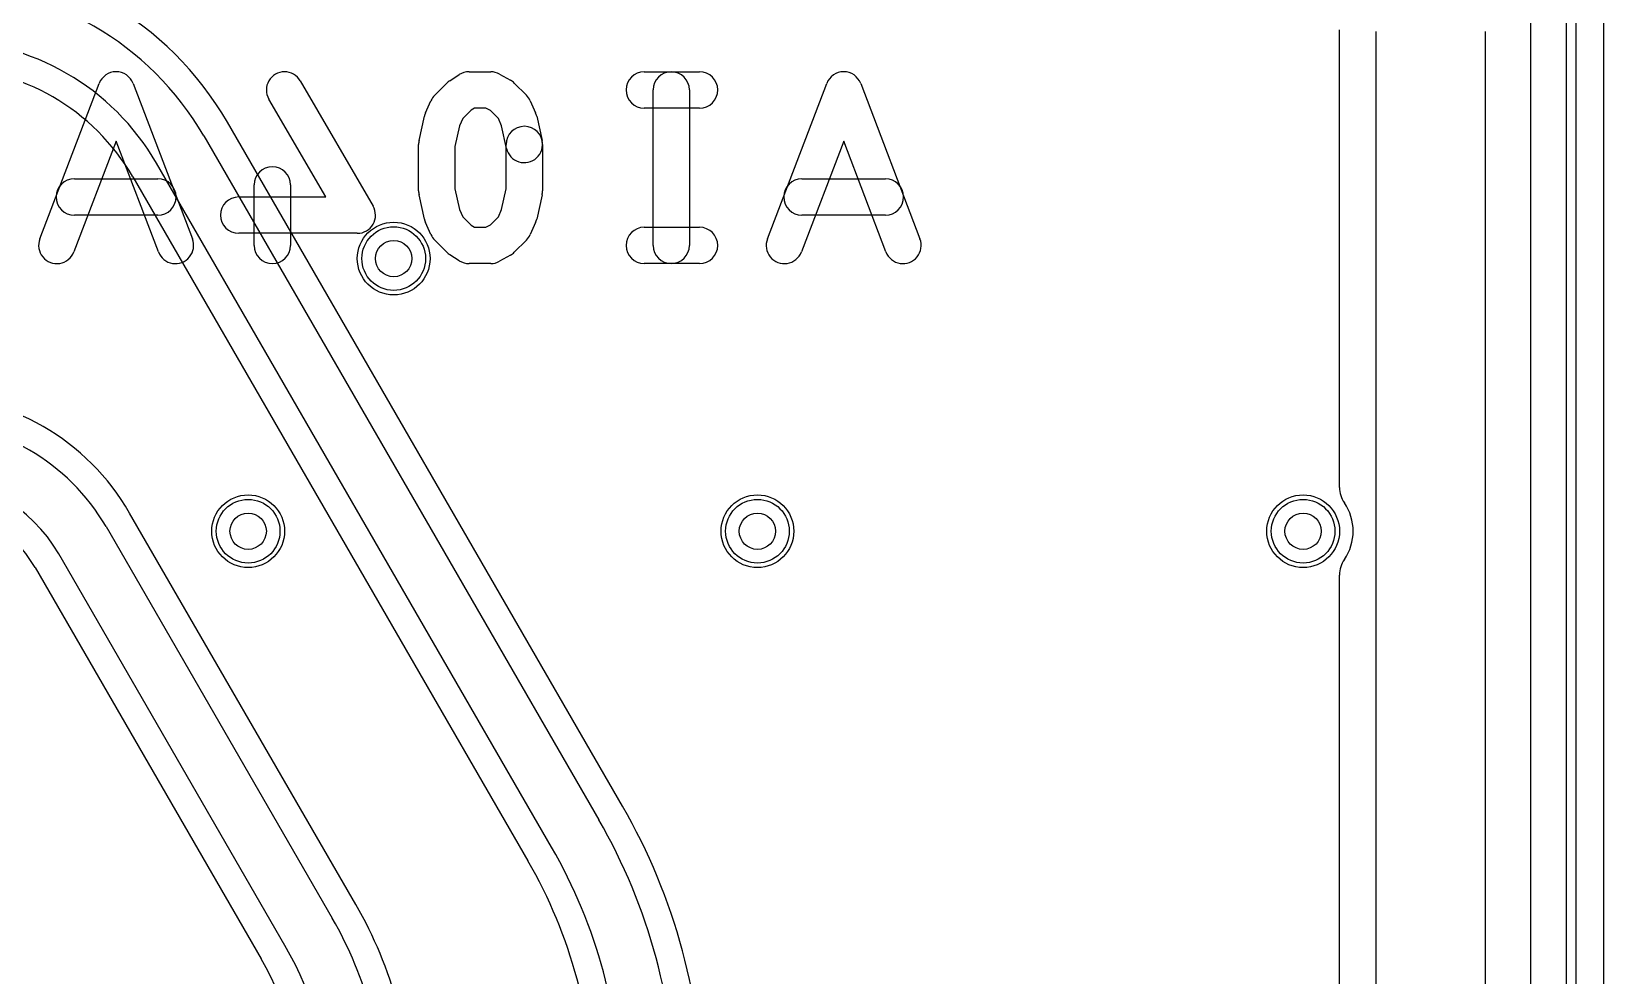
# Model space of a CAD drawing. Extents: x -1.5 to 30.7, y -0.5 to 30.
# Drawn here: x 22.01 to 30.65, y 15.56 to 20.75 of the extents above; entities that cross this region are included whole.
import ezdxf

# ---------------------------------------------------------------- set-up
doc = ezdxf.new("R2010")
doc.units = 0
for name, color, linetype in [('Hole', 1, 'CONTINUOUS'), ('L1', 3, 'CONTINUOUS'), ('L2', 3, 'CONTINUOUS'), ('L3', 3, 'CONTINUOUS'), ('L4', 3, 'CONTINUOUS'), ('Outline', 7, 'CONTINUOUS'), ('PartsArea-A', 111, 'CONTINUOUS'), ('PartsSilk-A', 221, 'CONTINUOUS'), ('PartsSilk-B', 221, 'CONTINUOUS'), ('Resist-A', 2, 'CONTINUOUS'), ('Resist-B', 2, 'CONTINUOUS'), ('Silk-A', 140, 'CONTINUOUS'), ('Silk-B', 140, 'CONTINUOUS')]:
    doc.layers.add(name, color=color, linetype=linetype)

msp = doc.modelspace()

# ---------------------------------------------------------------- linework, layer by layer
at = {"layer": 'Hole'}
for centre in [(24, 19.5), (23.2, 18), (26, 18), (29, 18)]:
    msp.add_circle(centre, 0.1, dxfattribs=at)
at = {"layer": 'L1'}
msp.add_line((29.4, 20.74976), (29.4, 2.37929), dxfattribs=at)
for centre in [(24, 19.5), (23.2, 18), (26, 18), (29, 18)]:
    msp.add_circle(centre, 0.2, dxfattribs=at)
msp.add_arc((29.325, 20.74976), 0.075, 0, 0.038197, dxfattribs=at)
at = {"layer": 'L2'}
msp.add_line((29.4, 20.74976), (29.4, 1), dxfattribs=at)
for centre in [(24, 19.5), (23.2, 18), (26, 18), (29, 18)]:
    msp.add_circle(centre, 0.2, dxfattribs=at)
msp.add_arc((29.325, 20.74976), 0.075, 0, 0.038197, dxfattribs=at)
at = {"layer": 'L3'}
msp.add_line((29.4, 20.74976), (29.4, 1), dxfattribs=at)
for centre in [(24, 19.5), (23.2, 18), (26, 18), (29, 18)]:
    msp.add_circle(centre, 0.2, dxfattribs=at)
msp.add_arc((29.325, 20.74976), 0.075, 0, 0.038197, dxfattribs=at)
at = {"layer": 'L4'}
for p, q in [((29.4, 20.74979), (29.4, 1)), ((25.25792, 16.48732), (23.08552, 20.25002)), ((22.95558, 20.175), (25.12798, 16.4123)), ((24.86817, 16.2623), (22.69577, 20.025)), ((22.56584, 19.94997), (24.73823, 16.18728)), ((23.79189, 15.94642), (22.54851, 18.10002)), ((22.41857, 18.025), (23.66195, 15.8714)), ((23.40215, 15.7214), (22.15876, 17.875)), ((22.02882, 17.79997), (23.27221, 15.64637))]:
    msp.add_line(p, q, dxfattribs=at)
for centre in [(24, 19.5), (23.2, 18), (26, 18), (29, 18)]:
    msp.add_circle(centre, 0.2, dxfattribs=at)
for centre, radius, start, end in [((21.52664, 19.34999), 1.80005, 30.000282, 90), ((21.52664, 19.35), 1.65, 30.000033, 90), ((29.325, 20.74978), 0.075, 0.007639, 0.035908), ((21.52664, 19.35), 1.35, 29.999964, 90), ((21.52664, 19.35), 1.19996, 29.999487, 90), ((21.42264, 17.45), 1.30004, 29.999949, 89.999559), ((21.42264, 17.45), 1.15, 29.99998, 89.999502), ((21.42264, 17.45), 0.85, 29.999868, 89.999326), ((21.42263, 17.45), 0.69996, 29.99901, 89.998363), ((22.4, 14.8373), 3.30004, 0, 29.999987), ((22.4, 14.8373), 3.15, 0, 30), ((22.4, 14.8373), 2.85, 0, 30.000024), ((24.6733, 16.1498), 0.07497, 29.776164, 29.995133), ((22.4, 14.83729), 2.69996, 0.000212, 29.994146), ((21.8, 14.7964), 2.30004, 0, 30.000038), ((21.8, 14.7964), 2.15, 0, 30.000062), ((21.8, 14.7964), 1.69996, 0, 29.999684), ((21.8, 14.7964), 1.85, 0, 29.999953)]:
    msp.add_arc(centre, radius, start, end, dxfattribs=at)
at = {"layer": 'Outline'}
msp.add_line((30, 20.75), (30, 1), dxfattribs=at)
at = {"layer": 'PartsArea-A'}
msp.add_line((30.25, 23.95), (30.25, 3.95), dxfattribs=at)
at = {"layer": 'PartsSilk-A'}
for p, q in [((30.6516, 24.25), (30.6516, 3.65)), ((30.4484, 3.7516), (30.4484, 24.1484))]:
    msp.add_line(p, q, dxfattribs=at)
at = {"layer": 'PartsSilk-B'}
for p, q in [((24.30888, 20.47855), (24.36073, 20.51189)), ((24.41481, 20.52778), (24.53333, 20.52778)), ((24.58236, 20.51493), (24.64162, 20.48159)), ((25.37778, 20.52778), (25.68148, 20.52778)), ((22.0547, 19.60782), (22.38062, 20.46338)), ((22.56752, 20.46338), (22.89345, 19.60782)), ((23.48648, 20.47799), (23.88648, 19.7891)), ((24.22559, 20.39849), (24.29225, 20.46515)), ((24.6633, 20.46516), (24.72997, 20.3985)), ((25.42593, 19.57222), (25.42593, 20.42778)), ((25.62593, 20.42778), (25.62593, 19.57222)), ((26.0547, 19.60782), (26.38062, 20.46338)), ((26.56752, 20.46338), (26.89345, 19.60782)), ((23.6263, 19.83889), (23.31352, 20.37757)), ((24.17529, 20.30172), (24.20492, 20.36839)), ((24.42608, 20.31614), (24.38014, 20.2702)), ((24.44419, 20.32778), (24.42608, 20.31614)), ((24.50713, 20.32778), (24.44419, 20.32778)), ((24.53159, 20.31402), (24.50713, 20.32778)), ((24.57542, 20.2702), (24.53159, 20.31402)), ((24.75064, 20.36839), (24.78027, 20.30172)), ((25.68148, 20.32778), (25.37778, 20.32778)), ((24.13942, 20.14947), (24.16905, 20.2828)), ((24.36212, 20.22964), (24.33704, 20.1168)), ((24.38014, 20.2702), (24.36212, 20.22964)), ((24.59344, 20.22964), (24.57542, 20.2702)), ((24.6209, 20.10609), (24.59344, 20.22964)), ((24.78651, 20.2828), (24.81614, 20.14947)), ((22.47407, 20.14688), (22.2416, 19.53662)), ((22.70655, 19.53662), (22.47407, 20.14688)), ((26.47407, 20.14688), (26.2416, 19.53662)), ((26.70655, 19.53662), (26.47407, 20.14688)), ((24.13704, 19.87222), (24.13704, 20.12778)), ((24.33704, 20.1168), (24.33704, 19.8832)), ((24.61852, 19.8832), (24.61852, 20.12778)), ((24.81852, 20.12778), (24.81852, 19.87222)), ((22.24444, 19.93889), (22.7037, 19.93889)), ((23.23333, 19.57222), (23.23333, 19.90556)), ((23.43333, 19.90556), (23.43333, 19.57222)), ((24.33704, 19.8832), (24.36212, 19.77036)), ((24.59344, 19.77036), (24.61852, 19.8832)), ((26.24444, 19.93889), (26.7037, 19.93889)), ((23.14815, 19.83889), (23.6263, 19.83889)), ((24.16905, 19.7172), (24.13942, 19.85053)), ((24.81614, 19.85053), (24.78651, 19.7172)), ((22.7037, 19.73889), (22.24444, 19.73889)), ((24.36212, 19.77036), (24.38014, 19.7298)), ((24.38014, 19.7298), (24.42608, 19.68386)), ((24.53159, 19.68598), (24.57542, 19.7298)), ((24.57542, 19.7298), (24.59344, 19.77036)), ((26.7037, 19.73889), (26.24444, 19.73889)), ((23.8, 19.63889), (23.14815, 19.63889)), ((24.20492, 19.63161), (24.17529, 19.69828)), ((24.42608, 19.68386), (24.44419, 19.67222)), ((24.44419, 19.67222), (24.50713, 19.67222)), ((24.50713, 19.67222), (24.53159, 19.68598)), ((24.78027, 19.69828), (24.75064, 19.63161)), ((25.37778, 19.67222), (25.68148, 19.67222)), ((24.29225, 19.53485), (24.22559, 19.60151)), ((24.72997, 19.6015), (24.6633, 19.53484)), ((24.36073, 19.48811), (24.30888, 19.52145)), ((24.53333, 19.47222), (24.41481, 19.47222)), ((24.64162, 19.51841), (24.58236, 19.48507)), ((25.68148, 19.47222), (25.37778, 19.47222))]:
    msp.add_line(p, q, dxfattribs=at)
for centre, start, end in [((22.47407, 20.42778), 20.854458, 159.145542), ((23.4, 20.42778), 30.139308, -149.858655), ((24.41481, 20.42778), 90, 122.741369), ((24.53333, 20.42778), 60.638189, 90), ((25.37778, 20.42778), 90, -90), ((25.52593, 20.42778), 0, 180), ((25.68148, 20.42778), -90, 90), ((26.47407, 20.42778), 20.854458, 159.145542), ((24.2963, 20.32778), 135, 156.038308), ((24.36296, 20.39444), 122.739702, 135), ((24.59259, 20.39444), 45.004051, 60.637656), ((24.65926, 20.32778), 23.960744, 45.004297), ((24.26667, 20.26111), 156.039256, 167.470737), ((24.71852, 20.12778), 0, 180), ((24.68889, 20.26111), 12.526943, 23.961692), ((24.23704, 20.12778), 167.473057, 180), ((24.71852, 20.12778), -167.473057, 12.529263), ((23.33333, 19.90556), 0, 180), ((22.24444, 19.83889), 90, -90), ((22.7037, 19.83889), -90, 90), ((26.24444, 19.83889), 90, -90), ((26.7037, 19.83889), -90, 90), ((23.14815, 19.73889), 90, -90), ((24.23704, 19.87222), 180, -167.470737), ((24.71852, 19.87222), -12.526943, 0), ((23.8, 19.73889), -90, 30.141345), ((24.26667, 19.73889), -167.473057, -156.038308), ((24.68889, 19.73889), -23.960744, -12.529263), ((24.2963, 19.67222), -156.039256, -135), ((24.65926, 19.67222), -45.004051, -23.961692), ((25.37778, 19.57222), 90, -90), ((25.68148, 19.57222), -90, 90), ((22.14815, 19.57222), 159.145542, -20.854012), ((22.8, 19.57222), -159.145542, 20.854597), ((23.33333, 19.57222), 180, 0), ((24.36296, 19.60556), -135, -122.741369), ((24.59259, 19.60556), -60.638189, -45.004297), ((25.52593, 19.57222), 180, 0), ((26.14815, 19.57222), 159.145542, -20.854012), ((26.8, 19.57222), -159.145542, 20.854597), ((24.41481, 19.57222), -122.739702, -90), ((24.53333, 19.57222), -90, -60.637656)]:
    msp.add_arc(centre, 0.1, start, end, dxfattribs=at)
at = {"layer": 'Resist-A'}
for centre in [(24, 19.5), (23.2, 18), (26, 18), (29, 18)]:
    msp.add_circle(centre, 0.175, dxfattribs=at)
at = {"layer": 'Resist-B'}
for centre in [(24, 19.5), (23.2, 18), (26, 18), (29, 18)]:
    msp.add_circle(centre, 0.175, dxfattribs=at)
at = {"layer": 'Silk-A'}
for p, q in [((30.5, 24.05), (30.5, -0.35)), ((29.2, 18.24109), (29.2, 20.75891)), ((29.2, 15.24109), (29.2, 17.75891))]:
    msp.add_line(p, q, dxfattribs=at)
for centre, radius, start, end in [((29.35, 18.24109), 0.15, 180, -145.440132), ((29, 18), 0.275, -34.560351, 34.560351), ((29.35, 17.75891), 0.15, 145.440132, 180)]:
    msp.add_arc(centre, radius, start, end, dxfattribs=at)
at = {"layer": 'Silk-B'}
for p, q in [((24.30888, 20.47855), (24.36073, 20.51189)), ((24.41481, 20.52778), (24.53333, 20.52778)), ((24.58236, 20.51493), (24.64162, 20.48159)), ((25.37778, 20.52778), (25.68148, 20.52778)), ((22.0547, 19.60782), (22.38062, 20.46338)), ((22.56752, 20.46338), (22.89345, 19.60782)), ((23.48648, 20.47799), (23.88648, 19.7891)), ((24.22559, 20.39849), (24.29225, 20.46515)), ((24.6633, 20.46516), (24.72997, 20.3985)), ((25.42593, 19.57222), (25.42593, 20.42778)), ((25.62593, 20.42778), (25.62593, 19.57222)), ((26.0547, 19.60782), (26.38062, 20.46338)), ((26.56752, 20.46338), (26.89345, 19.60782)), ((23.6263, 19.83889), (23.31352, 20.37757)), ((24.17529, 20.30172), (24.20492, 20.36839)), ((24.42608, 20.31614), (24.38014, 20.2702)), ((24.44419, 20.32778), (24.42608, 20.31614)), ((24.50713, 20.32778), (24.44419, 20.32778)), ((24.53159, 20.31402), (24.50713, 20.32778)), ((24.57542, 20.2702), (24.53159, 20.31402)), ((24.75064, 20.36839), (24.78027, 20.30172)), ((25.68148, 20.32778), (25.37778, 20.32778)), ((24.13942, 20.14947), (24.16905, 20.2828)), ((24.36212, 20.22964), (24.33704, 20.1168)), ((24.38014, 20.2702), (24.36212, 20.22964)), ((24.59344, 20.22964), (24.57542, 20.2702)), ((24.6209, 20.10609), (24.59344, 20.22964)), ((24.78651, 20.2828), (24.81614, 20.14947)), ((22.47407, 20.14688), (22.2416, 19.53662)), ((22.70655, 19.53662), (22.47407, 20.14688)), ((26.47407, 20.14688), (26.2416, 19.53662)), ((26.70655, 19.53662), (26.47407, 20.14688)), ((24.13704, 19.87222), (24.13704, 20.12778)), ((24.33704, 20.1168), (24.33704, 19.8832)), ((24.61852, 19.8832), (24.61852, 20.12778)), ((24.81852, 20.12778), (24.81852, 19.87222)), ((22.24444, 19.93889), (22.7037, 19.93889)), ((23.23333, 19.57222), (23.23333, 19.90556)), ((23.43333, 19.90556), (23.43333, 19.57222)), ((24.33704, 19.8832), (24.36212, 19.77036)), ((24.59344, 19.77036), (24.61852, 19.8832)), ((26.24444, 19.93889), (26.7037, 19.93889)), ((23.14815, 19.83889), (23.6263, 19.83889)), ((24.16905, 19.7172), (24.13942, 19.85053)), ((24.81614, 19.85053), (24.78651, 19.7172)), ((22.7037, 19.73889), (22.24444, 19.73889)), ((24.36212, 19.77036), (24.38014, 19.7298)), ((24.38014, 19.7298), (24.42608, 19.68386)), ((24.53159, 19.68598), (24.57542, 19.7298)), ((24.57542, 19.7298), (24.59344, 19.77036)), ((26.7037, 19.73889), (26.24444, 19.73889)), ((23.8, 19.63889), (23.14815, 19.63889)), ((24.20492, 19.63161), (24.17529, 19.69828)), ((24.42608, 19.68386), (24.44419, 19.67222)), ((24.44419, 19.67222), (24.50713, 19.67222)), ((24.50713, 19.67222), (24.53159, 19.68598)), ((24.78027, 19.69828), (24.75064, 19.63161)), ((25.37778, 19.67222), (25.68148, 19.67222)), ((24.29225, 19.53485), (24.22559, 19.60151)), ((24.72997, 19.6015), (24.6633, 19.53484)), ((24.36073, 19.48811), (24.30888, 19.52145)), ((24.53333, 19.47222), (24.41481, 19.47222)), ((24.64162, 19.51841), (24.58236, 19.48507)), ((25.68148, 19.47222), (25.37778, 19.47222))]:
    msp.add_line(p, q, dxfattribs=at)
for centre, start, end in [((22.47407, 20.42778), 20.854458, 159.145542), ((23.4, 20.42778), 30.139308, -149.858655), ((24.41481, 20.42778), 90, 122.741369), ((24.53333, 20.42778), 60.638189, 90), ((25.37778, 20.42778), 90, -90), ((25.52593, 20.42778), 0, 180), ((25.68148, 20.42778), -90, 90), ((26.47407, 20.42778), 20.854458, 159.145542), ((24.2963, 20.32778), 135, 156.038308), ((24.36296, 20.39444), 122.739702, 135), ((24.59259, 20.39444), 45.004051, 60.637656), ((24.65926, 20.32778), 23.960744, 45.004297), ((24.26667, 20.26111), 156.039256, 167.470737), ((24.71852, 20.12778), 0, 180), ((24.68889, 20.26111), 12.526943, 23.961692), ((24.23704, 20.12778), 167.473057, 180), ((24.71852, 20.12778), -167.473057, 12.529263), ((23.33333, 19.90556), 0, 180), ((22.24444, 19.83889), 90, -90), ((22.7037, 19.83889), -90, 90), ((26.24444, 19.83889), 90, -90), ((26.7037, 19.83889), -90, 90), ((23.14815, 19.73889), 90, -90), ((24.23704, 19.87222), 180, -167.470737), ((24.71852, 19.87222), -12.526943, 0), ((23.8, 19.73889), -90, 30.141345), ((24.26667, 19.73889), -167.473057, -156.038308), ((24.68889, 19.73889), -23.960744, -12.529263), ((24.2963, 19.67222), -156.039256, -135), ((24.65926, 19.67222), -45.004051, -23.961692), ((25.37778, 19.57222), 90, -90), ((25.68148, 19.57222), -90, 90), ((22.14815, 19.57222), 159.145542, -20.854012), ((22.8, 19.57222), -159.145542, 20.854597), ((23.33333, 19.57222), 180, 0), ((24.36296, 19.60556), -135, -122.741369), ((24.59259, 19.60556), -60.638189, -45.004297), ((25.52593, 19.57222), 180, 0), ((26.14815, 19.57222), 159.145542, -20.854012), ((26.8, 19.57222), -159.145542, 20.854597), ((24.41481, 19.57222), -122.739702, -90), ((24.53333, 19.57222), -90, -60.637656)]:
    msp.add_arc(centre, 0.1, start, end, dxfattribs=at)

doc.saveas('drawing.dxf')
